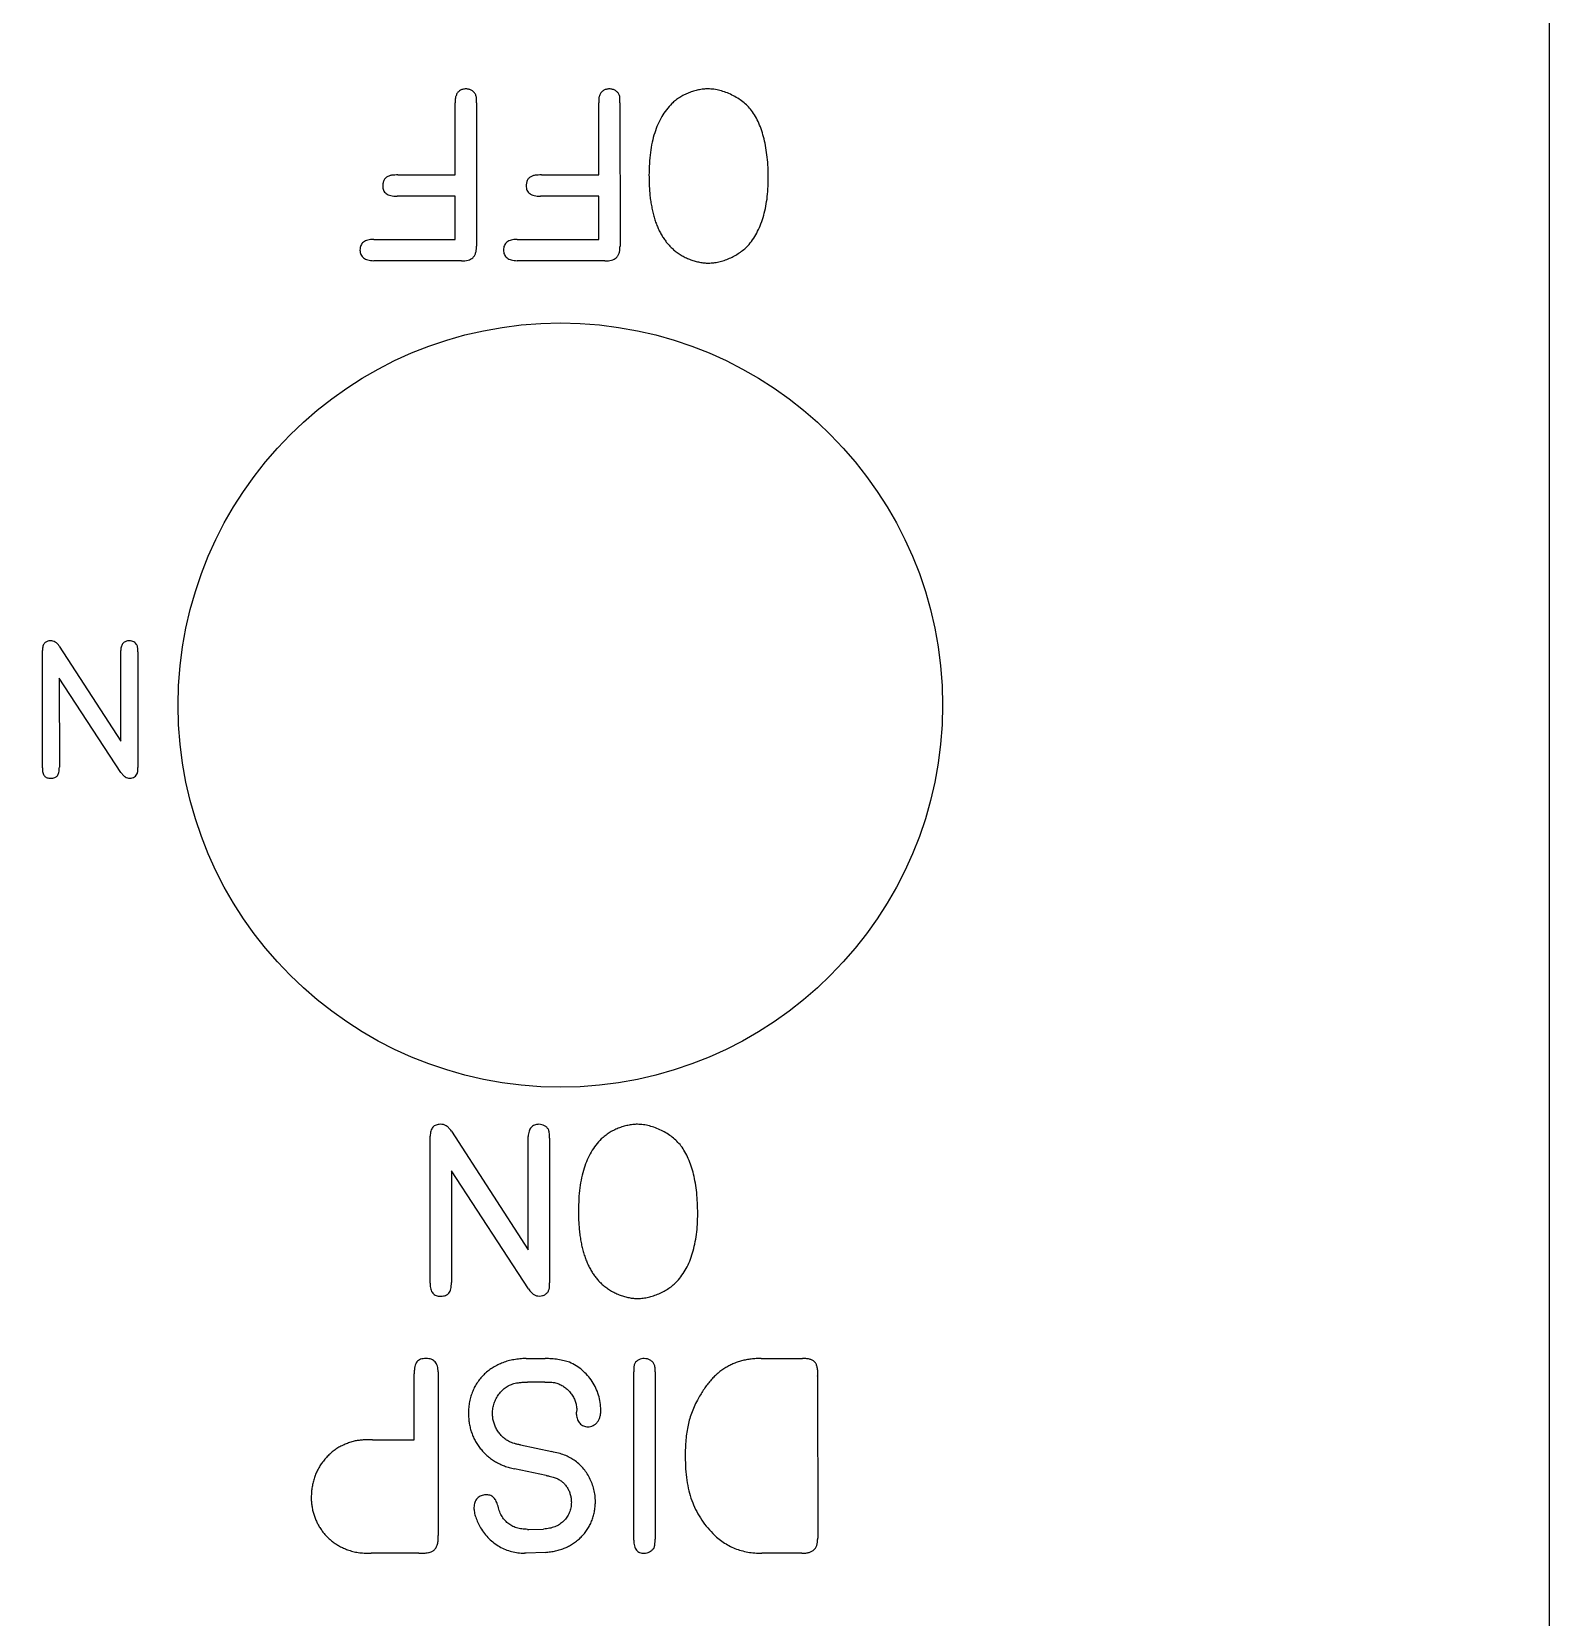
# Model space of a CAD drawing. Header units: millimetres. Extents: x -63 to 0, y -126 to 0.
# Drawn here: x -31.26 to 0, y -65.35 to -32.67 of the extents above; entities that cross this region are included whole.
import ezdxf

# ---------------------------------------------------------------- set-up
doc = ezdxf.new("R2010")
doc.units = ezdxf.units.MM
doc.layers.get('0').update_dxf_attribs({"linetype": 'CONTINUOUS'})

msp = doc.modelspace()

# ---------------------------------------------------------------- linework, layer by layer
for p, q in [((-22.538, -35.625), (-22.538, -34.137)), ((-22.101, -34.138), (-22.1, -37.095)), ((-19.582, -35.625), (-19.582, -34.137)), ((-19.145, -34.138), (-19.144, -37.095)), ((-23.719, -35.625), (-22.538, -35.625)), ((-20.763, -35.625), (-19.582, -35.625)), ((-22.538, -36.062), (-23.735, -36.062)), ((-22.538, -36.955), (-22.538, -36.062)), ((-19.582, -36.062), (-20.779, -36.062)), ((-19.582, -36.955), (-19.582, -36.062)), ((-24.219, -36.955), (-22.538, -36.955)), ((-21.263, -36.955), (-19.582, -36.955)), ((-22.413, -37.392), (-24.219, -37.391)), ((-19.457, -37.392), (-21.263, -37.391)), ((-17.322, -37.441), (-17.321, -37.44)), ((-30.695, -45.335), (-29.429, -47.291)), ((-31.045, -47.845), (-31.044, -45.421)), ((-29.429, -47.291), (-29.429, -45.425)), ((-29.079, -45.451), (-29.079, -47.836)), ((-29.425, -47.935), (-30.695, -45.992)), ((-30.695, -45.992), (-30.694, -47.828)), ((-23.055, -58.464), (-23.054, -55.434)), ((-22.618, -55.328), (-21.035, -57.772)), ((-21.035, -57.772), (-21.035, -55.44)), ((-20.598, -55.472), (-20.597, -58.453)), ((-21.03, -58.577), (-22.618, -56.148)), ((-22.618, -56.148), (-22.617, -58.444)), ((-18.775, -58.777), (-18.774, -58.776)), ((-21.079, -60.013), (-20.686, -60.013)), ((-16.234, -60.013), (-15.382, -60.013)), ((-23.385, -61.688), (-23.385, -60.327)), ((-22.889, -60.291), (-22.888, -63.662)), ((-18.862, -63.757), (-18.862, -60.288)), ((-18.423, -60.289), (-18.422, -63.739)), ((-15.073, -60.378), (-15.072, -63.713)), ((-20.692, -60.498), (-21.052, -60.498)), ((-20.041, -61.167), (-20.04, -61.119)), ((-24.241, -61.688), (-23.385, -61.688)), ((-21.196, -61.795), (-20.548, -61.933)), ((-20.668, -62.424), (-21.32, -62.29)), ((-21.051, -63.534), (-21.021, -63.534)), ((-21.021, -63.534), (-20.719, -63.528)), ((-23.289, -64.027), (-24.271, -64.026)), ((-21.075, -64.027), (-21.11, -64.026)), ((-20.686, -64.008), (-21.075, -64.027)), ((-15.395, -64.027), (-16.222, -64.026))]:
    msp.add_line(p, q)
msp.add_lwpolyline([(-62.689, -20.64), (-57.799, -20.64, 0.414214), (-51.449, -14.29), (-51.449, 0), (-11.24, 0), (-11.24, -14.29, 0.414214), (-4.89, -20.64), (0, -20.64), (0, -84.138), (-4.889, -84.138, 0.414214), (-11.239, -90.487), (-11.239, -108.095), (-52.261, -126.357), (-52.261, -109.537, 0.414214), (-58.611, -103.188), (-62.689, -103.188)], format="xyb", close=True)
msp.add_circle((-20.373, -46.548), 7.874)
for points, knots in [([(-22.318, -33.851), (-22.341, -33.853), (-22.387, -33.857), (-22.44, -33.881), (-22.473, -33.909), (-22.496, -33.932), (-22.511, -33.961), (-22.518, -33.982), (-22.522, -33.992)], [0, 0, 0, 0, 0.260653, 0.512239, 0.635801, 0.756856, 0.8762, 1, 1, 1, 1]), ([(-22.116, -33.976), (-22.126, -33.957), (-22.147, -33.922), (-22.195, -33.883), (-22.253, -33.857), (-22.296, -33.853), (-22.318, -33.851)], [0, 0, 0, 0, 0.250903, 0.48689, 0.729329, 1, 1, 1, 1]), ([(-22.101, -34.138), (-22.1, -34.117), (-22.1, -34.082), (-22.101, -34.038), (-22.106, -34.004), (-22.113, -33.985), (-22.116, -33.976)], [0, 0, 0, 0, 0.383777, 0.632586, 0.813059, 1, 1, 1, 1]), ([(-19.363, -33.851), (-19.386, -33.853), (-19.431, -33.857), (-19.484, -33.881), (-19.517, -33.909), (-19.54, -33.932), (-19.555, -33.961), (-19.562, -33.982), (-19.566, -33.992)], [0, 0, 0, 0, 0.260653, 0.512239, 0.635801, 0.756856, 0.8762, 1, 1, 1, 1]), ([(-19.16, -33.976), (-19.171, -33.957), (-19.191, -33.922), (-19.239, -33.883), (-19.297, -33.857), (-19.34, -33.853), (-19.363, -33.851)], [0, 0, 0, 0, 0.250903, 0.48689, 0.729329, 1, 1, 1, 1]), ([(-19.145, -34.138), (-19.145, -34.117), (-19.144, -34.082), (-19.145, -34.038), (-19.15, -34.004), (-19.157, -33.985), (-19.16, -33.976)], [0, 0, 0, 0, 0.383777, 0.632586, 0.813059, 1, 1, 1, 1]), ([(-17.332, -33.851), (-17.365, -33.852), (-17.431, -33.854), (-17.529, -33.872), (-17.629, -33.896), (-17.728, -33.932), (-17.824, -33.974), (-17.915, -34.028), (-18.001, -34.086), (-18.052, -34.131), (-18.078, -34.154)], [0, 0, 0, 0, 0.1189809, 0.2403176, 0.3646463, 0.4927602, 0.6221248, 0.749523, 0.8745921, 1, 1, 1, 1]), ([(-16.434, -34.294), (-16.462, -34.262), (-16.516, -34.199), (-16.613, -34.116), (-16.72, -34.041), (-16.837, -33.975), (-16.959, -33.922), (-17.083, -33.883), (-17.207, -33.857), (-17.291, -33.853), (-17.332, -33.851)], [0, 0, 0, 0, 0.121113, 0.243963, 0.369981, 0.501105, 0.632263, 0.757497, 0.880131, 1, 1, 1, 1]), ([(-22.522, -33.992), (-22.525, -34.001), (-22.532, -34.017), (-22.537, -34.048), (-22.537, -34.088), (-22.538, -34.119), (-22.538, -34.137)], [0, 0, 0, 0, 0.188152, 0.36832, 0.619021, 1, 1, 1, 1]), ([(-19.566, -33.992), (-19.569, -34.001), (-19.576, -34.017), (-19.581, -34.048), (-19.581, -34.088), (-19.582, -34.119), (-19.582, -34.137)], [0, 0, 0, 0, 0.188152, 0.36832, 0.619021, 1, 1, 1, 1]), ([(-18.078, -34.154), (-18.116, -34.195), (-18.192, -34.278), (-18.288, -34.423), (-18.37, -34.583), (-18.434, -34.761), (-18.486, -34.955), (-18.521, -35.166), (-18.543, -35.393), (-18.545, -35.551), (-18.547, -35.632)], [0, 0, 0, 0, 0.1049171, 0.2129477, 0.3252539, 0.4434431, 0.5691427, 0.7031781, 0.8465565, 1, 1, 1, 1]), ([(-16.09, -35.692), (-16.09, -35.618), (-16.092, -35.473), (-16.109, -35.262), (-16.135, -35.066), (-16.173, -34.883), (-16.221, -34.715), (-16.28, -34.561), (-16.349, -34.419), (-16.406, -34.335), (-16.434, -34.294)], [0, 0, 0, 0, 0.153124, 0.297158, 0.432037, 0.559346, 0.678717, 0.790963, 0.898004, 1, 1, 1, 1]), ([(-23.894, -35.64), (-23.914, -35.649), (-23.954, -35.666), (-23.999, -35.713), (-24.026, -35.773), (-24.03, -35.817), (-24.033, -35.84)], [0, 0, 0, 0, 0.254544, 0.491372, 0.730048, 1, 1, 1, 1]), ([(-24.033, -35.84), (-24.032, -35.858), (-24.032, -35.892), (-24.019, -35.939), (-23.995, -35.978), (-23.962, -36.011), (-23.918, -36.035), (-23.865, -36.051), (-23.803, -36.062), (-23.758, -36.062), (-23.735, -36.062)], [0, 0, 0, 0, 0.124678, 0.235438, 0.340623, 0.446501, 0.558822, 0.687748, 0.833953, 1, 1, 1, 1]), ([(-23.719, -35.625), (-23.741, -35.625), (-23.779, -35.625), (-23.828, -35.628), (-23.865, -35.632), (-23.885, -35.637), (-23.894, -35.64)], [0, 0, 0, 0, 0.377536, 0.644293, 0.838072, 1, 1, 1, 1]), ([(-20.938, -35.64), (-20.959, -35.649), (-20.998, -35.666), (-21.043, -35.713), (-21.07, -35.773), (-21.075, -35.817), (-21.077, -35.84)], [0, 0, 0, 0, 0.254544, 0.491372, 0.730048, 1, 1, 1, 1]), ([(-21.077, -35.84), (-21.077, -35.858), (-21.076, -35.892), (-21.063, -35.939), (-21.039, -35.978), (-21.006, -36.011), (-20.962, -36.035), (-20.909, -36.051), (-20.847, -36.062), (-20.803, -36.062), (-20.779, -36.062)], [0, 0, 0, 0, 0.1246782, 0.2354383, 0.340623, 0.4465014, 0.5588224, 0.6877477, 0.8339528, 1, 1, 1, 1]), ([(-20.763, -35.625), (-20.785, -35.625), (-20.823, -35.625), (-20.872, -35.628), (-20.909, -35.632), (-20.929, -35.637), (-20.938, -35.64)], [0, 0, 0, 0, 0.3775359, 0.6442928, 0.8380723, 1, 1, 1, 1]), ([(-18.547, -35.632), (-18.546, -35.677), (-18.546, -35.766), (-18.541, -35.896), (-18.53, -36.021), (-18.517, -36.141), (-18.498, -36.256), (-18.476, -36.366), (-18.45, -36.47), (-18.419, -36.57), (-18.385, -36.664), (-18.346, -36.753), (-18.303, -36.837), (-18.256, -36.916), (-18.205, -36.99), (-18.149, -37.058), (-18.09, -37.122), (-18.046, -37.16), (-18.025, -37.179)], [0, 0, 0, 0, 0.0804244, 0.1577113, 0.2319715, 0.3037251, 0.3726848, 0.4389077, 0.5029624, 0.5646746, 0.624091, 0.6813894, 0.737383, 0.7916882, 0.8451799, 0.8974877, 0.9488854, 1, 1, 1, 1]), ([(-16.511, -37.086), (-16.478, -37.045), (-16.409, -36.963), (-16.325, -36.823), (-16.252, -36.669), (-16.193, -36.499), (-16.147, -36.315), (-16.113, -36.119), (-16.093, -35.91), (-16.091, -35.766), (-16.09, -35.692)], [0, 0, 0, 0, 0.105705, 0.215134, 0.329018, 0.449631, 0.576639, 0.710541, 0.851416, 1, 1, 1, 1]), ([(-24.219, -36.955), (-24.241, -36.955), (-24.282, -36.955), (-24.34, -36.966), (-24.389, -36.983), (-24.43, -37.006), (-24.462, -37.038), (-24.484, -37.077), (-24.499, -37.123), (-24.5, -37.155), (-24.501, -37.173)], [0, 0, 0, 0, 0.160822, 0.303607, 0.430121, 0.544897, 0.652145, 0.759141, 0.872467, 1, 1, 1, 1]), ([(-24.501, -37.173), (-24.5, -37.189), (-24.497, -37.221), (-24.483, -37.267), (-24.46, -37.305), (-24.428, -37.337), (-24.388, -37.361), (-24.339, -37.378), (-24.281, -37.388), (-24.241, -37.39), (-24.219, -37.391)], [0, 0, 0, 0, 0.1247226, 0.2387592, 0.3483693, 0.4562895, 0.5701505, 0.6956585, 0.8393384, 1, 1, 1, 1]), ([(-22.413, -37.392), (-22.388, -37.393), (-22.342, -37.395), (-22.277, -37.385), (-22.222, -37.365), (-22.176, -37.333), (-22.141, -37.288), (-22.116, -37.233), (-22.102, -37.167), (-22.101, -37.12), (-22.1, -37.095)], [0, 0, 0, 0, 0.145923, 0.274015, 0.386439, 0.493493, 0.603026, 0.718993, 0.850301, 1, 1, 1, 1]), ([(-21.263, -36.955), (-21.285, -36.955), (-21.326, -36.955), (-21.384, -36.966), (-21.433, -36.983), (-21.474, -37.006), (-21.506, -37.038), (-21.528, -37.077), (-21.543, -37.123), (-21.544, -37.155), (-21.545, -37.173)], [0, 0, 0, 0, 0.160822, 0.3036067, 0.430121, 0.5448968, 0.6521447, 0.7591408, 0.8724669, 1, 1, 1, 1]), ([(-21.545, -37.173), (-21.544, -37.189), (-21.542, -37.221), (-21.528, -37.267), (-21.504, -37.305), (-21.472, -37.337), (-21.432, -37.361), (-21.383, -37.378), (-21.326, -37.388), (-21.285, -37.39), (-21.263, -37.391)], [0, 0, 0, 0, 0.1247226, 0.2387592, 0.3483693, 0.4562895, 0.5701505, 0.6956585, 0.8393384, 1, 1, 1, 1]), ([(-19.457, -37.392), (-19.432, -37.393), (-19.386, -37.395), (-19.322, -37.385), (-19.266, -37.365), (-19.22, -37.333), (-19.185, -37.288), (-19.16, -37.233), (-19.146, -37.167), (-19.145, -37.12), (-19.144, -37.095)], [0, 0, 0, 0, 0.145923, 0.274015, 0.386439, 0.493493, 0.603026, 0.718993, 0.850301, 1, 1, 1, 1]), ([(-18.025, -37.179), (-17.999, -37.199), (-17.947, -37.238), (-17.864, -37.29), (-17.777, -37.335), (-17.688, -37.372), (-17.596, -37.402), (-17.505, -37.424), (-17.413, -37.438), (-17.352, -37.44), (-17.321, -37.44)], [0, 0, 0, 0, 0.128897, 0.256024, 0.383031, 0.510763, 0.636864, 0.759967, 0.880017, 1, 1, 1, 1]), ([(-17.322, -37.441), (-17.286, -37.439), (-17.214, -37.436), (-17.105, -37.417), (-16.997, -37.385), (-16.889, -37.344), (-16.785, -37.292), (-16.686, -37.232), (-16.594, -37.164), (-16.539, -37.112), (-16.511, -37.086)], [0, 0, 0, 0, 0.1189, 0.238815, 0.363412, 0.491768, 0.621792, 0.748494, 0.874822, 1, 1, 1, 1]), ([(-30.876, -45.223), (-30.889, -45.223), (-30.913, -45.224), (-30.947, -45.234), (-30.977, -45.249), (-31.001, -45.272), (-31.02, -45.3), (-31.033, -45.335), (-31.042, -45.376), (-31.043, -45.405), (-31.044, -45.421)], [0, 0, 0, 0, 0.1298231, 0.2467963, 0.3579061, 0.4657329, 0.5786125, 0.7041886, 0.8429641, 1, 1, 1, 1]), ([(-30.695, -45.335), (-30.708, -45.318), (-30.731, -45.285), (-30.776, -45.249), (-30.825, -45.225), (-30.859, -45.224), (-30.876, -45.223)], [0, 0, 0, 0, 0.290623, 0.542214, 0.774801, 1, 1, 1, 1]), ([(-29.252, -45.223), (-29.265, -45.224), (-29.291, -45.225), (-29.326, -45.235), (-29.357, -45.252), (-29.383, -45.274), (-29.402, -45.304), (-29.417, -45.338), (-29.426, -45.38), (-29.428, -45.409), (-29.429, -45.425)], [0, 0, 0, 0, 0.13213, 0.251966, 0.362464, 0.472906, 0.585187, 0.708511, 0.845513, 1, 1, 1, 1]), ([(-29.096, -45.309), (-29.105, -45.296), (-29.122, -45.272), (-29.159, -45.244), (-29.203, -45.227), (-29.235, -45.224), (-29.252, -45.223)], [0, 0, 0, 0, 0.247683, 0.484068, 0.729372, 1, 1, 1, 1]), ([(-29.079, -45.451), (-29.079, -45.433), (-29.079, -45.402), (-29.081, -45.362), (-29.087, -45.333), (-29.093, -45.317), (-29.096, -45.309)], [0, 0, 0, 0, 0.379232, 0.640476, 0.832404, 1, 1, 1, 1]), ([(-31.045, -47.845), (-31.045, -47.862), (-31.044, -47.894), (-31.036, -47.938), (-31.023, -47.976), (-31.004, -48.007), (-30.979, -48.031), (-30.948, -48.047), (-30.912, -48.056), (-30.886, -48.055), (-30.872, -48.055)], [0, 0, 0, 0, 0.16208, 0.304988, 0.429155, 0.54241, 0.64608, 0.754429, 0.869073, 1, 1, 1, 1]), ([(-30.872, -48.055), (-30.857, -48.055), (-30.83, -48.054), (-30.791, -48.045), (-30.759, -48.029), (-30.734, -48.005), (-30.715, -47.973), (-30.703, -47.933), (-30.696, -47.884), (-30.695, -47.848), (-30.694, -47.828)], [0, 0, 0, 0, 0.130999, 0.246717, 0.350533, 0.449564, 0.555403, 0.679484, 0.826682, 1, 1, 1, 1]), ([(-29.425, -47.935), (-29.417, -47.945), (-29.403, -47.965), (-29.381, -47.992), (-29.359, -48.013), (-29.332, -48.034), (-29.293, -48.053), (-29.26, -48.054), (-29.243, -48.055)], [0, 0, 0, 0, 0.169217, 0.3203, 0.451757, 0.567066, 0.78044, 1, 1, 1, 1]), ([(-29.243, -48.055), (-29.226, -48.054), (-29.192, -48.051), (-29.146, -48.027), (-29.107, -47.996), (-29.094, -47.966), (-29.087, -47.952)], [0, 0, 0, 0, 0.257226, 0.515442, 0.763924, 1, 1, 1, 1]), ([(-29.087, -47.952), (-29.085, -47.946), (-29.082, -47.933), (-29.079, -47.91), (-29.079, -47.877), (-29.079, -47.851), (-29.079, -47.836)], [0, 0, 0, 0, 0.164011, 0.339607, 0.5985, 1, 1, 1, 1]), ([(-22.844, -55.187), (-22.86, -55.188), (-22.891, -55.189), (-22.933, -55.201), (-22.97, -55.22), (-23.001, -55.248), (-23.024, -55.284), (-23.041, -55.328), (-23.051, -55.379), (-23.053, -55.415), (-23.054, -55.434)], [0, 0, 0, 0, 0.129823, 0.246796, 0.357906, 0.465733, 0.578613, 0.704189, 0.842964, 1, 1, 1, 1]), ([(-22.618, -55.328), (-22.634, -55.306), (-22.663, -55.264), (-22.72, -55.219), (-22.78, -55.19), (-22.823, -55.188), (-22.844, -55.187)], [0, 0, 0, 0, 0.290623, 0.542214, 0.774801, 1, 1, 1, 1]), ([(-20.814, -55.187), (-20.83, -55.188), (-20.862, -55.19), (-20.907, -55.202), (-20.945, -55.223), (-20.978, -55.251), (-21.002, -55.288), (-21.02, -55.331), (-21.032, -55.383), (-21.034, -55.42), (-21.035, -55.44)], [0, 0, 0, 0, 0.13213, 0.251966, 0.362464, 0.472906, 0.585187, 0.708511, 0.845513, 1, 1, 1, 1]), ([(-20.619, -55.295), (-20.63, -55.279), (-20.651, -55.248), (-20.698, -55.214), (-20.753, -55.192), (-20.793, -55.189), (-20.814, -55.187)], [0, 0, 0, 0, 0.2476833, 0.4840679, 0.7293722, 1, 1, 1, 1]), ([(-18.785, -55.187), (-18.818, -55.188), (-18.884, -55.19), (-18.983, -55.208), (-19.082, -55.232), (-19.181, -55.268), (-19.278, -55.31), (-19.368, -55.364), (-19.454, -55.422), (-19.505, -55.467), (-19.531, -55.49)], [0, 0, 0, 0, 0.1189809, 0.2403176, 0.3646463, 0.4927602, 0.6221248, 0.749523, 0.8745921, 1, 1, 1, 1]), ([(-17.888, -55.63), (-17.915, -55.598), (-17.97, -55.535), (-18.067, -55.452), (-18.174, -55.377), (-18.29, -55.311), (-18.412, -55.258), (-18.537, -55.219), (-18.661, -55.193), (-18.744, -55.189), (-18.785, -55.187)], [0, 0, 0, 0, 0.121113, 0.243963, 0.369981, 0.501105, 0.632263, 0.757497, 0.880131, 1, 1, 1, 1]), ([(-20.598, -55.472), (-20.598, -55.45), (-20.598, -55.411), (-20.6, -55.361), (-20.607, -55.324), (-20.615, -55.304), (-20.619, -55.295)], [0, 0, 0, 0, 0.379232, 0.640476, 0.832404, 1, 1, 1, 1]), ([(-19.531, -55.49), (-19.569, -55.531), (-19.646, -55.614), (-19.742, -55.759), (-19.823, -55.919), (-19.888, -56.097), (-19.939, -56.291), (-19.975, -56.502), (-19.996, -56.729), (-19.999, -56.887), (-20, -56.968)], [0, 0, 0, 0, 0.1049171, 0.2129477, 0.3252539, 0.4434431, 0.5691427, 0.7031781, 0.8465565, 1, 1, 1, 1]), ([(-17.543, -57.028), (-17.544, -56.954), (-17.546, -56.809), (-17.562, -56.598), (-17.589, -56.402), (-17.626, -56.219), (-17.674, -56.051), (-17.734, -55.897), (-17.802, -55.755), (-17.86, -55.671), (-17.888, -55.63)], [0, 0, 0, 0, 0.153124, 0.297158, 0.432037, 0.559346, 0.678717, 0.790963, 0.898004, 1, 1, 1, 1]), ([(-20, -56.968), (-20, -57.013), (-19.999, -57.102), (-19.994, -57.232), (-19.984, -57.357), (-19.97, -57.477), (-19.952, -57.592), (-19.929, -57.702), (-19.904, -57.806), (-19.873, -57.906), (-19.838, -58), (-19.8, -58.089), (-19.756, -58.173), (-19.709, -58.252), (-19.658, -58.326), (-19.602, -58.394), (-19.543, -58.458), (-19.5, -58.496), (-19.478, -58.515)], [0, 0, 0, 0, 0.0804244, 0.1577113, 0.2319715, 0.3037251, 0.3726848, 0.4389077, 0.5029624, 0.5646746, 0.624091, 0.6813894, 0.737383, 0.7916882, 0.8451799, 0.8974877, 0.9488854, 1, 1, 1, 1]), ([(-17.965, -58.422), (-17.931, -58.381), (-17.863, -58.299), (-17.778, -58.159), (-17.705, -58.005), (-17.646, -57.835), (-17.601, -57.651), (-17.567, -57.455), (-17.547, -57.246), (-17.544, -57.102), (-17.543, -57.028)], [0, 0, 0, 0, 0.105705, 0.215134, 0.329018, 0.449631, 0.576639, 0.710541, 0.851416, 1, 1, 1, 1]), ([(-23.055, -58.464), (-23.055, -58.485), (-23.054, -58.525), (-23.044, -58.581), (-23.028, -58.629), (-23.004, -58.667), (-22.972, -58.697), (-22.934, -58.717), (-22.888, -58.728), (-22.856, -58.727), (-22.839, -58.727)], [0, 0, 0, 0, 0.16208, 0.304988, 0.429155, 0.54241, 0.64608, 0.754429, 0.869073, 1, 1, 1, 1]), ([(-22.839, -58.727), (-22.82, -58.727), (-22.786, -58.726), (-22.738, -58.715), (-22.698, -58.695), (-22.667, -58.665), (-22.643, -58.625), (-22.627, -58.574), (-22.619, -58.513), (-22.618, -58.468), (-22.617, -58.444)], [0, 0, 0, 0, 0.130999, 0.246717, 0.350533, 0.449564, 0.555403, 0.679484, 0.826682, 1, 1, 1, 1]), ([(-20.608, -58.598), (-20.606, -58.59), (-20.601, -58.574), (-20.598, -58.545), (-20.598, -58.505), (-20.598, -58.473), (-20.597, -58.453)], [0, 0, 0, 0, 0.164011, 0.339607, 0.5985, 1, 1, 1, 1]), ([(-18.775, -58.777), (-18.739, -58.775), (-18.667, -58.772), (-18.559, -58.753), (-18.45, -58.721), (-18.342, -58.68), (-18.238, -58.628), (-18.139, -58.568), (-18.047, -58.5), (-17.992, -58.448), (-17.965, -58.422)], [0, 0, 0, 0, 0.1189, 0.238815, 0.363412, 0.491768, 0.621792, 0.748494, 0.874822, 1, 1, 1, 1]), ([(-21.03, -58.577), (-21.021, -58.59), (-21.003, -58.615), (-20.975, -58.648), (-20.948, -58.674), (-20.914, -58.701), (-20.865, -58.725), (-20.824, -58.726), (-20.803, -58.727)], [0, 0, 0, 0, 0.169217, 0.3203, 0.451757, 0.567066, 0.78044, 1, 1, 1, 1]), ([(-20.803, -58.727), (-20.781, -58.726), (-20.738, -58.722), (-20.682, -58.693), (-20.632, -58.653), (-20.616, -58.616), (-20.608, -58.598)], [0, 0, 0, 0, 0.257226, 0.515442, 0.763924, 1, 1, 1, 1]), ([(-19.478, -58.515), (-19.452, -58.535), (-19.4, -58.574), (-19.317, -58.626), (-19.231, -58.671), (-19.141, -58.708), (-19.05, -58.738), (-18.958, -58.76), (-18.866, -58.774), (-18.805, -58.776), (-18.774, -58.776)], [0, 0, 0, 0, 0.128897, 0.256024, 0.383031, 0.510763, 0.636864, 0.759967, 0.880017, 1, 1, 1, 1]), ([(-23.14, -60.013), (-23.16, -60.014), (-23.199, -60.014), (-23.252, -60.028), (-23.296, -60.049), (-23.332, -60.083), (-23.356, -60.128), (-23.374, -60.183), (-23.383, -60.251), (-23.384, -60.3), (-23.385, -60.327)], [0, 0, 0, 0, 0.134158, 0.249005, 0.352783, 0.451535, 0.558004, 0.683286, 0.828158, 1, 1, 1, 1]), ([(-22.889, -60.291), (-22.89, -60.269), (-22.892, -60.228), (-22.904, -60.17), (-22.923, -60.12), (-22.952, -60.081), (-22.988, -60.049), (-23.032, -60.027), (-23.084, -60.015), (-23.12, -60.014), (-23.14, -60.013)], [0, 0, 0, 0, 0.154019, 0.29141, 0.412809, 0.523599, 0.631833, 0.743852, 0.865353, 1, 1, 1, 1]), ([(-21.079, -60.013), (-21.122, -60.015), (-21.206, -60.019), (-21.329, -60.036), (-21.446, -60.061), (-21.556, -60.097), (-21.66, -60.142), (-21.759, -60.195), (-21.85, -60.258), (-21.934, -60.331), (-22.011, -60.41), (-22.078, -60.497), (-22.135, -60.589), (-22.181, -60.688), (-22.218, -60.793), (-22.245, -60.904), (-22.263, -61.022), (-22.266, -61.102), (-22.267, -61.143)], [0, 0, 0, 0, 0.070174, 0.1377999, 0.202503, 0.2659365, 0.3270388, 0.3876585, 0.4477824, 0.5084636, 0.568977, 0.6279244, 0.6870269, 0.7463526, 0.8063354, 0.8684734, 0.932872, 1, 1, 1, 1]), ([(-20.185, -60.092), (-20.222, -60.081), (-20.3, -60.057), (-20.424, -60.033), (-20.554, -60.017), (-20.642, -60.014), (-20.686, -60.013)], [0, 0, 0, 0, 0.229679, 0.479398, 0.739657, 1, 1, 1, 1]), ([(-19.538, -61.077), (-19.541, -61.024), (-19.547, -60.919), (-19.583, -60.767), (-19.638, -60.621), (-19.715, -60.484), (-19.809, -60.359), (-19.92, -60.251), (-20.044, -60.159), (-20.138, -60.114), (-20.185, -60.092)], [0, 0, 0, 0, 0.127253, 0.252347, 0.376096, 0.502812, 0.62837, 0.751743, 0.874653, 1, 1, 1, 1]), ([(-18.839, -60.113), (-18.843, -60.124), (-18.851, -60.145), (-18.858, -60.183), (-18.863, -60.23), (-18.862, -60.267), (-18.862, -60.288)], [0, 0, 0, 0, 0.196636, 0.386764, 0.637659, 1, 1, 1, 1]), ([(-18.645, -60.013), (-18.664, -60.015), (-18.703, -60.018), (-18.757, -60.04), (-18.806, -60.069), (-18.828, -60.099), (-18.839, -60.113)], [0, 0, 0, 0, 0.252909, 0.513256, 0.767106, 1, 1, 1, 1]), ([(-18.439, -60.136), (-18.449, -60.119), (-18.469, -60.084), (-18.52, -60.046), (-18.58, -60.02), (-18.623, -60.016), (-18.645, -60.013)], [0, 0, 0, 0, 0.230334, 0.479964, 0.74004, 1, 1, 1, 1]), ([(-16.234, -60.013), (-16.269, -60.014), (-16.339, -60.015), (-16.442, -60.023), (-16.542, -60.039), (-16.638, -60.061), (-16.731, -60.089), (-16.82, -60.124), (-16.905, -60.165), (-16.988, -60.212), (-17.066, -60.267), (-17.142, -60.328), (-17.214, -60.396), (-17.284, -60.472), (-17.351, -60.554), (-17.415, -60.643), (-17.476, -60.739), (-17.514, -60.807), (-17.533, -60.841)], [0, 0, 0, 0, 0.065047, 0.1284, 0.190142, 0.250489, 0.309724, 0.368336, 0.425999, 0.483993, 0.542459, 0.601781, 0.662713, 0.725549, 0.790554, 0.857656, 0.927408, 1, 1, 1, 1]), ([(-15.073, -60.378), (-15.071, -60.346), (-15.068, -60.287), (-15.078, -60.206), (-15.096, -60.141), (-15.125, -60.088), (-15.171, -60.052), (-15.229, -60.028), (-15.301, -60.014), (-15.354, -60.014), (-15.382, -60.013)], [0, 0, 0, 0, 0.167025, 0.308373, 0.424684, 0.522532, 0.61785, 0.724419, 0.850374, 1, 1, 1, 1]), ([(-18.423, -60.289), (-18.422, -60.268), (-18.422, -60.234), (-18.423, -60.191), (-18.429, -60.161), (-18.436, -60.144), (-18.439, -60.136)], [0, 0, 0, 0, 0.400719, 0.653819, 0.825724, 1, 1, 1, 1]), ([(-21.772, -61.148), (-21.77, -61.112), (-21.766, -61.039), (-21.738, -60.935), (-21.697, -60.836), (-21.64, -60.746), (-21.571, -60.667), (-21.491, -60.602), (-21.402, -60.552), (-21.337, -60.532), (-21.304, -60.522)], [0, 0, 0, 0, 0.131369, 0.258837, 0.384038, 0.511975, 0.637825, 0.758189, 0.87814, 1, 1, 1, 1]), ([(-21.304, -60.522), (-21.286, -60.519), (-21.245, -60.512), (-21.18, -60.506), (-21.114, -60.499), (-21.071, -60.498), (-21.052, -60.498)], [0, 0, 0, 0, 0.212682, 0.493091, 0.776251, 1, 1, 1, 1]), ([(-20.692, -60.498), (-20.667, -60.498), (-20.62, -60.498), (-20.554, -60.502), (-20.496, -60.509), (-20.462, -60.518), (-20.446, -60.522)], [0, 0, 0, 0, 0.30469, 0.56826, 0.801829, 1, 1, 1, 1]), ([(-20.446, -60.522), (-20.418, -60.533), (-20.362, -60.553), (-20.285, -60.601), (-20.216, -60.661), (-20.154, -60.731), (-20.103, -60.809), (-20.065, -60.891), (-20.042, -60.977), (-20.037, -61.036), (-20.035, -61.065)], [0, 0, 0, 0, 0.123948, 0.246904, 0.372712, 0.502718, 0.632605, 0.757367, 0.878576, 1, 1, 1, 1]), ([(-20.035, -61.065), (-20.035, -61.071), (-20.036, -61.089), (-20.038, -61.107), (-20.04, -61.119)], [0, 0, 0, 0, 0.3373115, 1, 1, 1, 1]), ([(-19.807, -61.421), (-19.788, -61.419), (-19.75, -61.416), (-19.697, -61.397), (-19.649, -61.368), (-19.61, -61.326), (-19.579, -61.275), (-19.555, -61.216), (-19.541, -61.149), (-19.539, -61.102), (-19.538, -61.077)], [0, 0, 0, 0, 0.118909, 0.232606, 0.342759, 0.45914, 0.581235, 0.710433, 0.847594, 1, 1, 1, 1]), ([(-17.533, -60.841), (-17.557, -60.886), (-17.604, -60.975), (-17.661, -61.113), (-17.709, -61.249), (-17.745, -61.388), (-17.771, -61.534), (-17.789, -61.691), (-17.8, -61.861), (-17.8, -61.98), (-17.801, -62.041)], [0, 0, 0, 0, 0.122914, 0.242317, 0.358055, 0.47114, 0.588028, 0.715081, 0.852054, 1, 1, 1, 1]), ([(-22.267, -61.143), (-22.266, -61.179), (-22.264, -61.249), (-22.25, -61.352), (-22.229, -61.451), (-22.202, -61.546), (-22.164, -61.637), (-22.121, -61.724), (-22.068, -61.807), (-22.009, -61.886), (-21.943, -61.959), (-21.871, -62.027), (-21.793, -62.087), (-21.709, -62.141), (-21.62, -62.188), (-21.525, -62.229), (-21.425, -62.263), (-21.355, -62.281), (-21.32, -62.29)], [0, 0, 0, 0, 0.0659948, 0.1302618, 0.1926762, 0.254053, 0.3141514, 0.3745575, 0.4352648, 0.4962097, 0.5574126, 0.6181872, 0.6790314, 0.7407757, 0.8031316, 0.8667687, 0.9323776, 1, 1, 1, 1]), ([(-21.424, -61.728), (-21.449, -61.713), (-21.499, -61.684), (-21.567, -61.63), (-21.625, -61.564), (-21.677, -61.492), (-21.717, -61.411), (-21.748, -61.327), (-21.767, -61.239), (-21.77, -61.179), (-21.772, -61.148)], [0, 0, 0, 0, 0.12257, 0.244174, 0.366966, 0.493233, 0.620313, 0.746003, 0.871694, 1, 1, 1, 1]), ([(-20.041, -61.167), (-20.039, -61.185), (-20.036, -61.219), (-20.024, -61.268), (-20.003, -61.311), (-19.974, -61.349), (-19.939, -61.379), (-19.9, -61.403), (-19.855, -61.417), (-19.823, -61.42), (-19.807, -61.421)], [0, 0, 0, 0, 0.138166, 0.267374, 0.391592, 0.514994, 0.635999, 0.752353, 0.874042, 1, 1, 1, 1]), ([(-24.619, -61.717), (-24.651, -61.726), (-24.715, -61.744), (-24.807, -61.778), (-24.894, -61.819), (-24.977, -61.867), (-25.054, -61.922), (-25.126, -61.984), (-25.195, -62.052), (-25.257, -62.127), (-25.313, -62.206), (-25.364, -62.29), (-25.407, -62.377), (-25.442, -62.468), (-25.469, -62.563), (-25.488, -62.661), (-25.502, -62.762), (-25.504, -62.831), (-25.506, -62.866)], [0, 0, 0, 0, 0.063812, 0.126203, 0.18775, 0.248413, 0.308698, 0.369177, 0.430621, 0.493096, 0.555841, 0.617552, 0.679581, 0.741648, 0.804235, 0.867923, 0.933075, 1, 1, 1, 1]), ([(-24.241, -61.688), (-24.281, -61.688), (-24.353, -61.688), (-24.453, -61.693), (-24.539, -61.701), (-24.593, -61.712), (-24.619, -61.717)], [0, 0, 0, 0, 0.31851, 0.568702, 0.787734, 1, 1, 1, 1]), ([(-21.196, -61.795), (-21.22, -61.79), (-21.264, -61.78), (-21.325, -61.765), (-21.378, -61.748), (-21.409, -61.734), (-21.424, -61.728)], [0, 0, 0, 0, 0.3024107, 0.5681226, 0.8006313, 1, 1, 1, 1]), ([(-20.092, -62.107), (-20.122, -62.088), (-20.185, -62.048), (-20.292, -62.001), (-20.414, -61.962), (-20.502, -61.943), (-20.548, -61.933)], [0, 0, 0, 0, 0.216027, 0.452166, 0.713427, 1, 1, 1, 1]), ([(-17.801, -62.041), (-17.799, -62.124), (-17.797, -62.285), (-17.771, -62.518), (-17.73, -62.735), (-17.669, -62.937), (-17.59, -63.125), (-17.491, -63.301), (-17.373, -63.469), (-17.28, -63.569), (-17.233, -63.619)], [0, 0, 0, 0, 0.1442544, 0.2801251, 0.4074209, 0.5284176, 0.6453995, 0.7620539, 0.8799686, 1, 1, 1, 1]), ([(-19.65, -62.964), (-19.652, -62.921), (-19.656, -62.837), (-19.679, -62.711), (-19.717, -62.59), (-19.768, -62.474), (-19.832, -62.365), (-19.908, -62.267), (-19.993, -62.179), (-20.059, -62.131), (-20.092, -62.107)], [0, 0, 0, 0, 0.127451, 0.254033, 0.379918, 0.507431, 0.633941, 0.756921, 0.878241, 1, 1, 1, 1]), ([(-20.668, -62.424), (-20.647, -62.428), (-20.606, -62.436), (-20.549, -62.449), (-20.5, -62.463), (-20.471, -62.473), (-20.457, -62.478)], [0, 0, 0, 0, 0.302919, 0.569251, 0.801778, 1, 1, 1, 1]), ([(-20.457, -62.478), (-20.435, -62.489), (-20.39, -62.512), (-20.329, -62.557), (-20.276, -62.611), (-20.23, -62.673), (-20.193, -62.742), (-20.168, -62.816), (-20.15, -62.894), (-20.148, -62.948), (-20.146, -62.975)], [0, 0, 0, 0, 0.121612, 0.242447, 0.362945, 0.488851, 0.614853, 0.740468, 0.867254, 1, 1, 1, 1]), ([(-25.506, -62.866), (-25.505, -62.897), (-25.504, -62.959), (-25.492, -63.049), (-25.478, -63.137), (-25.454, -63.222), (-25.427, -63.305), (-25.391, -63.385), (-25.351, -63.462), (-25.304, -63.536), (-25.252, -63.606), (-25.196, -63.671), (-25.135, -63.732), (-25.068, -63.786), (-24.998, -63.837), (-24.923, -63.881), (-24.844, -63.922), (-24.788, -63.943), (-24.76, -63.954)], [0, 0, 0, 0, 0.066387, 0.13068, 0.194288, 0.256552, 0.318704, 0.380335, 0.4419, 0.504337, 0.566835, 0.627495, 0.688435, 0.749641, 0.810544, 0.872535, 0.935755, 1, 1, 1, 1]), ([(-21.907, -62.823), (-21.924, -62.825), (-21.958, -62.827), (-22.007, -62.841), (-22.049, -62.864), (-22.086, -62.896), (-22.116, -62.934), (-22.137, -62.98), (-22.151, -63.03), (-22.153, -63.066), (-22.154, -63.084)], [0, 0, 0, 0, 0.13088, 0.253124, 0.37161, 0.491676, 0.612369, 0.734709, 0.86264, 1, 1, 1, 1]), ([(-21.665, -63.029), (-21.671, -63.012), (-21.681, -62.98), (-21.702, -62.936), (-21.727, -62.899), (-21.755, -62.869), (-21.788, -62.847), (-21.824, -62.831), (-21.865, -62.823), (-21.893, -62.823), (-21.907, -62.823)], [0, 0, 0, 0, 0.154021, 0.293256, 0.417897, 0.536847, 0.646879, 0.75929, 0.876961, 1, 1, 1, 1]), ([(-21.051, -63.534), (-21.091, -63.532), (-21.167, -63.53), (-21.276, -63.505), (-21.373, -63.466), (-21.458, -63.41), (-21.529, -63.336), (-21.589, -63.249), (-21.636, -63.145), (-21.655, -63.069), (-21.665, -63.029)], [0, 0, 0, 0, 0.136644, 0.262932, 0.380987, 0.495106, 0.610496, 0.730734, 0.859322, 1, 1, 1, 1]), ([(-20.146, -62.975), (-20.149, -63.014), (-20.153, -63.088), (-20.185, -63.193), (-20.234, -63.288), (-20.304, -63.368), (-20.388, -63.435), (-20.487, -63.484), (-20.599, -63.517), (-20.678, -63.524), (-20.719, -63.528)], [0, 0, 0, 0, 0.129699, 0.250963, 0.369076, 0.488549, 0.609183, 0.731673, 0.861054, 1, 1, 1, 1]), ([(-20.686, -64.008), (-20.649, -64.004), (-20.577, -63.998), (-20.471, -63.978), (-20.37, -63.952), (-20.274, -63.917), (-20.183, -63.873), (-20.099, -63.82), (-20.018, -63.761), (-19.945, -63.693), (-19.878, -63.619), (-19.819, -63.539), (-19.769, -63.455), (-19.727, -63.366), (-19.695, -63.272), (-19.67, -63.173), (-19.655, -63.07), (-19.652, -63), (-19.65, -62.964)], [0, 0, 0, 0, 0.068381, 0.134233, 0.198524, 0.260693, 0.321999, 0.383071, 0.443897, 0.505669, 0.56708, 0.627587, 0.687368, 0.747729, 0.80835, 0.870166, 0.934001, 1, 1, 1, 1]), ([(-22.154, -63.084), (-22.152, -63.116), (-22.147, -63.184), (-22.117, -63.288), (-22.075, -63.397), (-22.035, -63.467), (-22.015, -63.503)], [0, 0, 0, 0, 0.2144989, 0.4595538, 0.7249677, 1, 1, 1, 1]), ([(-23.289, -64.027), (-23.253, -64.027), (-23.187, -64.027), (-23.097, -64.016), (-23.023, -63.993), (-22.965, -63.958), (-22.926, -63.904), (-22.9, -63.837), (-22.887, -63.755), (-22.888, -63.694), (-22.888, -63.662)], [0, 0, 0, 0, 0.166366, 0.305006, 0.421258, 0.519485, 0.61456, 0.722085, 0.849158, 1, 1, 1, 1]), ([(-22.015, -63.503), (-21.989, -63.543), (-21.939, -63.623), (-21.846, -63.727), (-21.742, -63.817), (-21.628, -63.892), (-21.506, -63.951), (-21.378, -63.994), (-21.246, -64.021), (-21.156, -64.024), (-21.11, -64.026)], [0, 0, 0, 0, 0.131003, 0.257622, 0.382066, 0.507094, 0.631272, 0.753387, 0.87528, 1, 1, 1, 1]), ([(-17.233, -63.619), (-17.198, -63.652), (-17.131, -63.717), (-17.019, -63.8), (-16.902, -63.871), (-16.778, -63.93), (-16.647, -63.973), (-16.511, -64.005), (-16.368, -64.023), (-16.271, -64.025), (-16.222, -64.026)], [0, 0, 0, 0, 0.127204, 0.250621, 0.372465, 0.493612, 0.615913, 0.73974, 0.867629, 1, 1, 1, 1]), ([(-24.76, -63.954), (-24.723, -63.966), (-24.65, -63.99), (-24.535, -64.014), (-24.409, -64.024), (-24.319, -64.025), (-24.271, -64.026)], [0, 0, 0, 0, 0.233429, 0.461202, 0.708246, 1, 1, 1, 1]), ([(-18.862, -63.757), (-18.862, -63.779), (-18.861, -63.819), (-18.85, -63.875), (-18.833, -63.923), (-18.809, -63.962), (-18.778, -63.993), (-18.739, -64.012), (-18.694, -64.026), (-18.662, -64.026), (-18.645, -64.026)], [0, 0, 0, 0, 0.162439, 0.303775, 0.43068, 0.542576, 0.650112, 0.75758, 0.872008, 1, 1, 1, 1]), ([(-18.645, -64.026), (-18.626, -64.024), (-18.588, -64.022), (-18.536, -64.001), (-18.489, -63.97), (-18.464, -63.941), (-18.45, -63.926)], [0, 0, 0, 0, 0.2528224, 0.4959079, 0.7378874, 1, 1, 1, 1]), ([(-18.45, -63.926), (-18.445, -63.916), (-18.435, -63.896), (-18.426, -63.858), (-18.423, -63.805), (-18.422, -63.764), (-18.422, -63.739)], [0, 0, 0, 0, 0.170737, 0.353675, 0.609135, 1, 1, 1, 1]), ([(-15.395, -64.027), (-15.369, -64.026), (-15.319, -64.024), (-15.25, -64.012), (-15.192, -63.988), (-15.144, -63.954), (-15.108, -63.908), (-15.085, -63.851), (-15.072, -63.785), (-15.072, -63.738), (-15.072, -63.713)], [0, 0, 0, 0, 0.151334, 0.282226, 0.399665, 0.509459, 0.617605, 0.730437, 0.856419, 1, 1, 1, 1])]:
    msp.add_open_spline(points, degree=3, knots=knots)

doc.saveas('drawing.dxf')
